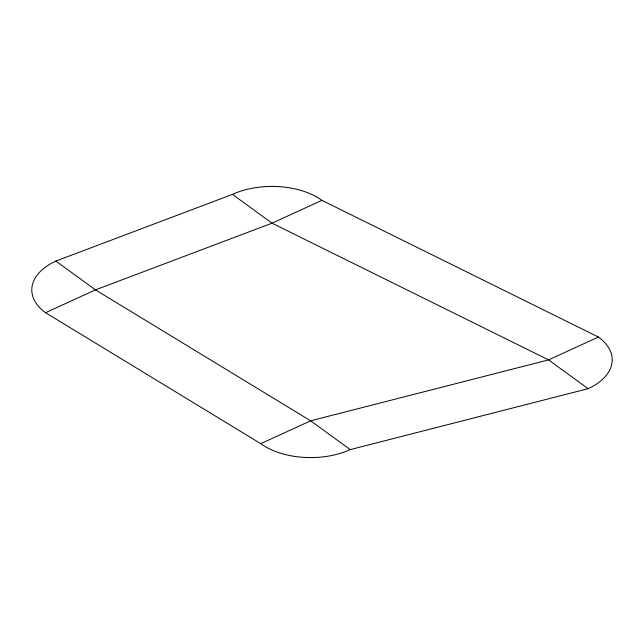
<?xml version="1.0" encoding="UTF-8"?>
<svg xmlns="http://www.w3.org/2000/svg" width="644" height="644" viewBox="0 0 644 644"><rect width="100%" height="100%" fill="white"/><g stroke="black" fill="none" stroke-linecap="round" stroke-linejoin="round"><path stroke-width="0.97" d="M45.563 312.71L95.449 289.872L272.026 223.186L321.911 200.34L598.437 337.037A63.667 36.764 0 0 1 588.109 388.686L350.223 449.617A63.667 36.764 0 0 1 260.772 443.66L45.563 312.71A63.667 36.764 0 0 1 55.891 261.07L232.46 194.383A63.667 36.764 0 0 1 321.911 200.34M260.772 443.66L310.658 420.814L548.551 359.883L598.437 337.037M588.109 388.686L548.551 359.883L272.026 223.186L232.46 194.383M350.223 449.617L310.658 420.814L95.449 289.872L55.891 261.07"/></g></svg>
